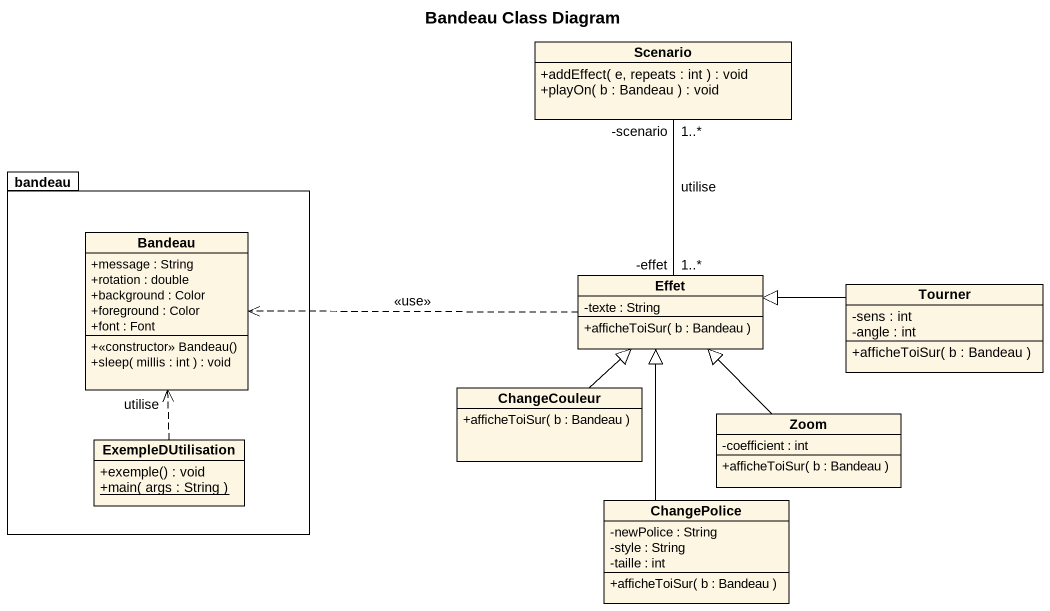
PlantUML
@startuml
title Bandeau Class Diagram
hide circle
hide empty members
skinparam classAttributeIconSize 0
class Scenario {
  +addEffect( e, repeats : int ) : void
  +playOn( b : Bandeau ) : void
}
package bandeau {
  class Bandeau {
    +message : String
    +rotation : double
    +background : Color
    +foreground : Color
    +font : Font
    +<<constructor>> Bandeau()
    +sleep( millis : int ) : void
  }
  class ExempleDUtilisation {
    +exemple() : void
    {static} +main( args : String )
  }
}
class Effet {
  -texte : String
  +afficheToiSur( b : Bandeau )
}
class Tourner {
  -sens : int
  -angle : int
  +afficheToiSur( b : Bandeau )
}
class ChangeCouleur {
  +afficheToiSur( b : Bandeau )
}
class Zoom {
  -coefficient : int
  +afficheToiSur( b : Bandeau )
}
class ChangePolice {
  -newPolice : String
  -style : String
  -taille : int
  +afficheToiSur( b : Bandeau )
}
Scenario "-scenario\n1..*" -- "-effet\n1..*" Effet : utilise
Effet .left.> Bandeau : <<use>>
Tourner -left-|> Effet
ExempleDUtilisation .up.> Bandeau : utilise
ChangeCouleur -up-|> Effet
Zoom -up-|> Effet
ChangePolice -up-|> Effet
@enduml
